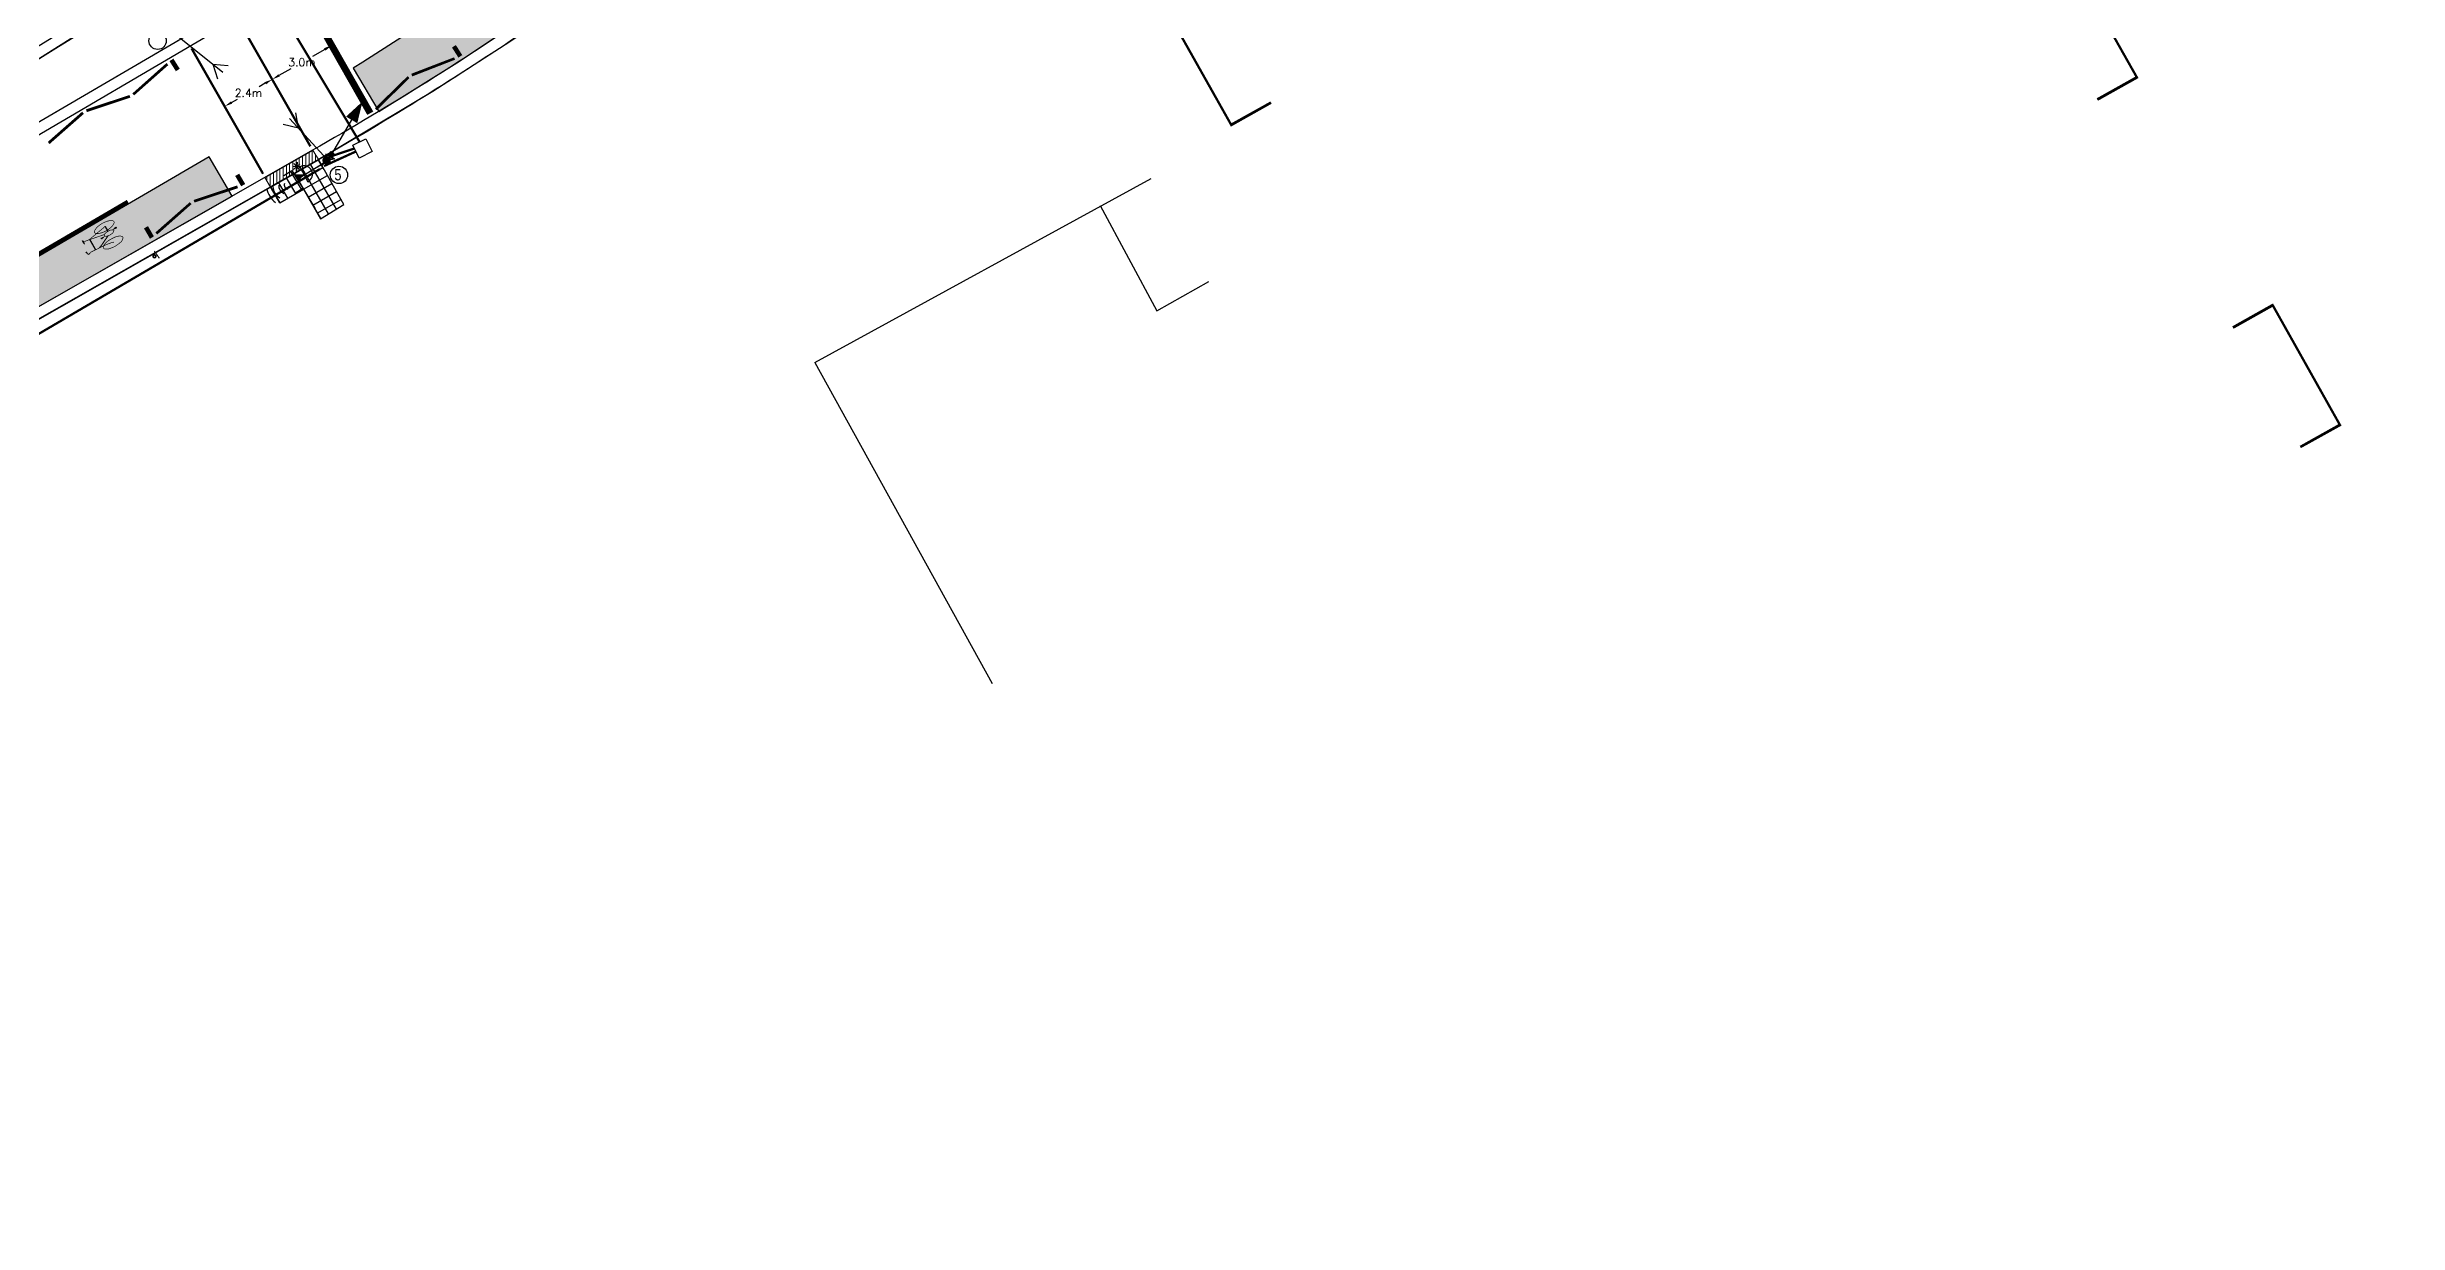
# Model space of a CAD drawing. Header units: metres. Extents: x 375221 to 375761, y 165693 to 166053.
# Drawn here: x 375447 to 375549.8, y 165797.9 to 165849.4 of the extents above; entities that cross this region are included whole.
import ezdxf

# ---------------------------------------------------------------- set-up
doc = ezdxf.new("R2010")
doc.units = ezdxf.units.M
for name, pattern in [('$0$DUCT1', [2, 1, -0.5, 0, -0.5]), ('1010', [2, 1, -1]), ('1055', [0.6, 0.1, -0.5]), ('DUCT1', [2, 1, -0.5, 0, -0.5]), ('ZIGZAG', [2, 1, 0, 1])]:
    doc.linetypes.add(name, pattern=pattern)
for name, color, linetype in [('$03 Coloured surfacing', 41, 'Continuous'), ('$03 Dimensions', 7, 'Continuous'), ('$03 DUCTS', 4, 'DUCT1'), ('$03 Existing traffic signal equipment', 3, 'Continuous'), ('$03 Proposed kerbs', 7, 'Continuous'), ('$03 Roadmarkings', 7, 'Continuous'), ('$03 STUDS & ZIG ZAGS', 7, 'Continuous'), ('$03 Tactiles', 1, 'Continuous'), ('$03 Traffic signs', 7, 'Continuous'), ('1Kerbing', 7, 'Continuous'), ('BUILDING', 8, 'Continuous'), ('Pole Numbers', 160, 'Continuous'), ('RoadMarkings -Signs', 7, 'Continuous'), ('SETOUT', 5, 'Continuous'), ('SIGNALS', 140, 'Continuous'), ('VIEW', 8, 'Continuous')]:
    doc.layers.add(name, color=color, linetype=linetype)
doc.styles.add('ROMANS', font='romans__.ttf')
doc.styles.get("Standard").update_dxf_attribs({"font": 'arial.ttf'})
doc.styles.add('x-signals DS SRM TEMP$0$x-signals$0$STANDARD', font='txt')
doc.dimstyles.new('$0$STANDARD', dxfattribs={"dimtxt": 0.35, "dimasz": 0.35, "dimexe": 0.18, "dimexo": 0.0625, "dimgap": 0.09, "dimtad": 0, "dimtih": 1, "dimtoh": 1, "dimdec": 1, "dimzin": 0, "dimdsep": 46, "dimtxsty": 'ROMANS', "dimcen": 0.09, "dimclrd": 256, "dimclre": 256, "dimclrt": 256, "dimadec": 0, "dimazin": 0, "dimtfac": 1, "dimtdec": 1, "dimtofl": 0, "dimtmove": 0, "dimatfit": 3, "dimfxl": 1, "dimtolj": 1, "dimtzin": 0, "dimlwd": -1, "dimlwe": -1, "dimarcsym": 0})
pattern_1 = [(90, (375301.16046, 165714.78292), (-0.14142141, 3e-17), [])]
pattern_2 = [(37.5, (375301.16032, 165714.7831), (-0.0160003, 0.4894134), [0, -0.38608014, 0, -0.43180016, 0, -0.41275015]), (7.5, (375301.1603, 165714.7831), (0.4495234, 0.7168254), [0, -0.2082801, 0, -0.3479801, 0, -0.13335005]), (327.5, (375300.8479, 165714.7831), (0.79099266, 0.0014372), [0, -0.12700005, 0, -0.4572002, 0, -0.5969002]), (317.5, (375300.8479, 165714.7831), (0.7635567, 0.2229294), [0, -0.0635, 0, -0.2997201, 0, -0.3429001])]

# ---------------------------------------------------------------- blocks, each defined once
blk = doc.blocks.new('*D16')
at = {"layer": '$03 Dimensions', "linetype": 'Continuous', "transparency": 16777216}
for p, q in [((375456.51, 165847.81), (375456.24, 165847.66)), ((375456.9, 165847.83), (375456.72, 165848.14)), ((375454.82, 165846.64), (375454.64, 165846.96)), ((375455.03, 165846.97), (375455.3, 165847.12))]:
    blk.add_line(p, q, dxfattribs=at)
for points in [[(375456.48, 165847.86), (375456.54, 165847.76), (375456.81, 165847.98)], [(375455.01, 165847.02), (375455.06, 165846.92), (375454.73, 165846.8)]]:
    blk.add_solid(points, dxfattribs=at)
at = {"layer": 'DEFPOINTS', "color": 0, "linetype": 'Continuous', "transparency": 16777216}
for p in [(375456.81, 165847.98), (375456.93, 165847.77), (375454.85, 165846.59)]:
    blk.add_point(p, dxfattribs=at)
at = {"layer": '$03 Dimensions', "linetype": 'Continuous', "transparency": 16777216, "insert": (375455.77, 165847.39), "char_height": 0.35, "attachment_point": 5, "style": 'ROMANS'}
blk.add_mtext('\\A1;2.4m', dxfattribs=at)
blk = doc.blocks.new('*D17')
at = {"layer": '$03 Dimensions', "linetype": 'Continuous', "transparency": 16777216}
for p, q in [((375459.11, 165849.29), (375458.58, 165848.99)), ((375459.39, 165849.52), (375459.33, 165849.62)), ((375456.9, 165847.83), (375456.72, 165848.14)), ((375457.11, 165848.16), (375457.64, 165848.46))]:
    blk.add_line(p, q, dxfattribs=at)
for points in [[(375459.08, 165849.35), (375459.14, 165849.24), (375459.42, 165849.47)], [(375457.09, 165848.21), (375457.14, 165848.11), (375456.81, 165847.98)]]:
    blk.add_solid(points, dxfattribs=at)
at = {"layer": 'DEFPOINTS', "color": 0, "linetype": 'Continuous', "transparency": 16777216}
for p in [(375459.42, 165849.47), (375459.42, 165849.47), (375456.93, 165847.77)]:
    blk.add_point(p, dxfattribs=at)
at = {"layer": '$03 Dimensions', "linetype": 'Continuous', "transparency": 16777216, "insert": (375458.11, 165848.73), "char_height": 0.35, "attachment_point": 5, "style": 'ROMANS'}
blk.add_mtext('\\A1;3.0m', dxfattribs=at)
blk = doc.blocks.new('ZIGBLIP')
at = {"linetype": 'ZIGZAG', "const_width": 0.2}
blk.add_lwpolyline([(-0.45, -0.25), (0.05, -0.25)], dxfattribs=at)
blk = doc.blocks.new('ZAGBLIP')
at = {"linetype": 'ZIGZAG', "const_width": 0.2}
blk.add_lwpolyline([(0.45, -0.25), (-0.05, -0.25)], dxfattribs=at)
blk = doc.blocks.new('1057m')
at = {"color": 0}
blk.add_line((-0.09, 0.61), (-0.06, 0.56), dxfattribs=at)
for points, const_width in [([(-0.44, 0.46), (-0.42, 0.52), (-0.4, 0.59), (-0.39, 0.66), (-0.38, 0.72), (-0.37, 0.79), (-0.36, 0.86), (-0.36, 0.93), (-0.35, 0.99), (-0.35, 1.06), (-0.34, 1.13), (-0.34, 1.2), (-0.34, 1.25), (-0.34, 1.3), (-0.33, 1.34), (-0.33, 1.36), (-0.33, 1.37)], 0.0301), ([(-0.33, 1.33), (0.16, 1.33)], 0.0602), ([(-0.29, 1.01), (-0.33, 1.1)], 0.0482), ([(-0.33, 1.37), (-0.32, 1.58)], 0.0301), ([(-0.3, 1.09), (-0.33, 1.15)], 0.012), ([(-0.33, 1.12), (-0.33, 1.13)], 0.012), ([(-0.32, 1.11), (-0.33, 1.12)], 0.0181), ([(-0.08, 0.58), (-0.29, 1.01)], 0.0476), ([(0.06, 0.67), (0.18, 1.33)], 0.0301), ([(0.16, 1.34), (0.18, 1.34)], 0.0301), ([(0.18, 1.33), (0.18, 1.37)], 0.0181), ([(0.19, 1.36), (0.22, 1.58)], 0.0301), ([(0.34, 0.52), (0.19, 1.35)], 0.0301), ([(0.19, 1.33), (0.19, 1.37)], 0.0181), ([(-0.08, 0.58), (-0.29, 1.01)], 0.0181), ([(-0.09, 0.58), (-0.08, 0.53)], 0.0181), ([(-0.03, 0.76), (-0.03, 0.85)], 0.0602), ([(-0.05, 0.85), (-0.04, 0.85), (-0.04, 0.86), (-0.03, 0.86), (-0.02, 0.85), (-0.02, 0.85)], 0.0181), ([(-0.01, 0.7), (-0.04, 0.78)], 0.0274), ([(0.05, 0.22), (0.07, 0.17)], 0.0274), ([(0.07, 0.18), (0.07, 0.09)], 0.0602), ([(0.06, 0.09), (0.07, 0.08), (0.08, 0.08), (0.08, 0.09), (0.09, 0.1)], 0.0181), ([(0.1, 0.46), (0.34, 0.46)], 0.0602), ([(0.34, 0.52), (0.36, 0.46)], 0.0301), ([(0.36, 0.46), (0.34, 0.43)], 0.0181)]:
    blk.add_lwpolyline(points, dxfattribs=dict(at, const_width=const_width))
for points in [[(-0.32, 1.59, 0.0301, 0.0317, 0), (-0.33, 1.6, 0.0317, 0.0331, 0), (-0.33, 1.61, 0.0331, 0.0343, 0), (-0.34, 1.62, 0.0343, 0.0354, 0), (-0.34, 1.63, 0.0354, 0.0364, 0), (-0.34, 1.64, 0.0364, 0.0372, 0), (-0.35, 1.65, 0.0372, 0.038, 0), (-0.35, 1.65, 0.038, 0.0387, 0), (-0.35, 1.66, 0.0387, 0.0393, 0), (-0.35, 1.66, 0.0393, 0.0399, 0), (-0.36, 1.67, 0.0399, 0.0405, 0), (-0.36, 1.68, 0.0405, 0.0411, 0), (-0.35, 1.68, 0.0411, 0.0417, 0), (-0.35, 1.69, 0.0417, 0.0424, 0), (-0.35, 1.69, 0.0424, 0.0432, 0), (-0.34, 1.7, 0.0432, 0.0441, 0), (-0.34, 1.7, 0.0441, 0.0451, 0), (-0.33, 1.71, 0.0451, 0.0464, 0), (-0.32, 1.72, 0.0464, 0.0478, 0), (-0.31, 1.72, 0.0478, 0.0496, 0), (-0.29, 1.73, 0.0496, 0.0516, 0), (-0.27, 1.73, 0.0516, 0.054, 0), (-0.25, 1.73, 0.054, 0.0569, 0), (-0.23, 1.74, 0.0569, 0.0602, 0), (-0.2, 1.74, 0.0602, 0.0602, 0)], [(0.11, 1.63, 0.0301, 0.0903, 0), (0.25, 1.63, 0.0903, 0.0301, 0), (0.31, 1.65, 0.0301, 0.0301, 0)]]:
    blk.add_lwpolyline(points, format="xyseb", dxfattribs=at)
at = {"color": 0, "const_width": 0.0301}
for points in [[(-0.44, 1, 0.213749), (-0.49, 0.97, 0.093897), (-0.57, 0.85, 0.050566), (-0.6, 0.71, 0.037992), (-0.62, 0.51, 0.037992), (-0.6, 0.31, 0.050566), (-0.57, 0.16, 0.093897), (-0.49, 0.05, 0.213749), (-0.44, 0.02, 0.213749), (-0.38, 0.05, 0.093897), (-0.31, 0.16, 0.050566), (-0.27, 0.31, 0.037992), (-0.26, 0.51, 0.037992), (-0.27, 0.71, 0.050566), (-0.31, 0.85, 0.093897), (-0.38, 0.97, 0.213749)], [(0.01, 0.7, 0.211848), (-0.01, 0.68, 0.094525), (-0.05, 0.63, 0.051213), (-0.07, 0.55, 0.038544), (-0.08, 0.46, 0.038544), (-0.07, 0.36, 0.051213), (-0.05, 0.29, 0.094525), (-0.01, 0.23, 0.211848), (0.01, 0.22, 0.211848), (0.04, 0.23, 0.094525), (0.08, 0.29, 0.051213), (0.1, 0.36, 0.038544), (0.1, 0.46, 0.038544), (0.1, 0.55, 0.051213), (0.08, 0.63, 0.094525), (0.04, 0.68, 0.211848)], [(0.34, 1, 0.213749), (0.29, 0.97, 0.093897), (0.22, 0.85, 0.050566), (0.18, 0.71, 0.037992), (0.16, 0.51, 0.037992), (0.18, 0.31, 0.050566), (0.22, 0.16, 0.093897), (0.29, 0.05, 0.213749), (0.34, 0.02, 0.213749), (0.4, 0.05, 0.093897), (0.47, 0.16, 0.050566), (0.51, 0.31, 0.037992), (0.53, 0.51, 0.037992), (0.51, 0.71, 0.050566), (0.47, 0.85, 0.093897), (0.4, 0.97, 0.213749)]]:
    blk.add_lwpolyline(points, format="xyb", close=True, dxfattribs=at)
at = {"color": 0}
for points in [[(-0.06, 0.85), (-0.05, 0.85), (-0.05, 0.85), (-0.05, 0.85), (-0.05, 0.86), (-0.05, 0.86), (-0.05, 0.86), (-0.05, 0.86), (-0.05, 0.86), (-0.05, 0.86), (-0.05, 0.86), (-0.05, 0.86), (-0.04, 0.86), (-0.04, 0.86), (-0.04, 0.86), (-0.04, 0.87), (-0.04, 0.87), (-0.04, 0.87), (-0.04, 0.87), (-0.04, 0.87), (-0.04, 0.87), (-0.04, 0.87), (-0.04, 0.87), (-0.04, 0.87), (-0.03, 0.87), (-0.03, 0.87), (-0.03, 0.87), (-0.03, 0.87), (-0.03, 0.87), (-0.03, 0.87), (-0.03, 0.87), (-0.03, 0.87), (-0.03, 0.87), (-0.03, 0.87), (-0.03, 0.87), (-0.03, 0.87), (-0.02, 0.87), (-0.02, 0.87), (-0.02, 0.86), (-0.02, 0.86), (-0.02, 0.86), (-0.02, 0.86), (-0.02, 0.86), (-0.02, 0.86), (-0.02, 0.86), (-0.02, 0.86), (-0.02, 0.86), (-0.02, 0.86), (-0.02, 0.86), (-0.02, 0.86), (-0.02, 0.86), (-0.02, 0.86), (-0.02, 0.85), (-0.02, 0.85), (-0.01, 0.85), (-0.01, 0.85), (-0.01, 0.85)], [(0.05, 0.09), (0.05, 0.09), (0.05, 0.09), (0.05, 0.08), (0.06, 0.08), (0.06, 0.08), (0.06, 0.08), (0.06, 0.07), (0.06, 0.07), (0.06, 0.07), (0.06, 0.07), (0.06, 0.07), (0.07, 0.07), (0.07, 0.07), (0.07, 0.07), (0.07, 0.07), (0.07, 0.06), (0.07, 0.06), (0.07, 0.06), (0.07, 0.06), (0.07, 0.06), (0.07, 0.06), (0.07, 0.06), (0.08, 0.06), (0.08, 0.06), (0.08, 0.06), (0.08, 0.06), (0.08, 0.07), (0.08, 0.07), (0.08, 0.07), (0.08, 0.07), (0.08, 0.07), (0.09, 0.07), (0.09, 0.07), (0.09, 0.08), (0.09, 0.08), (0.09, 0.08), (0.09, 0.08), (0.09, 0.09), (0.1, 0.09), (0.1, 0.09)]]:
    blk.add_lwpolyline(points, dxfattribs=at)
for points in [[(-0.06, 0.85), (-0.05, 0.85), (-0.05, 0.86), (-0.04, 0.87)], [(0.05, 0.09), (0.05, 0.08), (0.06, 0.07), (0.07, 0.06)], [(0.06, 0.07), (0.07, 0.06), (0.08, 0.06), (0.08, 0.07)]]:
    blk.add_solid(points, dxfattribs=at)
blk = doc.blocks.new('Traffic sign')
at = {"layer": '$03 Traffic signs', "linetype": 'Continuous', "const_width": 0.075}
blk.add_lwpolyline([(-0.06, 0, 1), (0.06, 0, 1)], format="xyb", close=True, dxfattribs=at)
at = {"layer": '$03 Traffic signs', "linetype": 'Continuous', "const_width": 0.05}
blk.add_lwpolyline([(0.03, 0.23), (0.2, -0.12)], dxfattribs=at)
blk = doc.blocks.new('pole')
at = {"const_width": 0.25}
blk.add_lwpolyline([(-0.12, 0, 1), (0.12, 0, 1)], format="xyb", close=True, dxfattribs=at)
at = {"layer": 'SETOUT', "const_width": 0.125}
blk.add_lwpolyline([(-0.06, 0, 1), (0.06, 0, 1)], format="xyb", close=True, dxfattribs=at)
at = {"layer": 'VIEW'}
blk.add_lwpolyline([(-0.03, 0.04), (-0.05, 0), (-0.03, -0.04), (0.03, -0.04), (0.05, 0), (0.03, 0.04)], close=True, dxfattribs=at)
blk = doc.blocks.new('HD001P')
at = {"linetype": 'Continuous'}
blk.add_line((0, 2.75), (0, 0), dxfattribs=at)
blk.add_solid([(0.38, 2.75), (-0.38, 2.75), (0, 4)], dxfattribs=at)
at = {"layer": 'VIEW', "color": 1, "linetype": 'Continuous', "extrusion": (0, 1, 0), "const_width": 0.1, "elevation": 0.27}
blk.add_lwpolyline([(0.05, 2.94, 1), (-0.05, 2.94, 1)], format="xyb", close=True, dxfattribs=at)
at = {"layer": 'VIEW', "color": 2, "linetype": 'Continuous', "extrusion": (0, 1, 0), "const_width": 0.1, "elevation": 0.27}
blk.add_lwpolyline([(0.05, 2.62, 1), (-0.05, 2.62, 1)], format="xyb", close=True, dxfattribs=at)
at = {"layer": 'VIEW', "color": 3, "linetype": 'Continuous', "extrusion": (0, 1, 0), "const_width": 0.1, "elevation": 0.27}
blk.add_lwpolyline([(0.05, 2.3, 1), (-0.05, 2.3, 1)], format="xyb", close=True, dxfattribs=at)
at = {"layer": 'VIEW', "color": 7, "linetype": 'Continuous'}
for points in [[(-0.2, 0.27, 2.1), (-0.29, 0.27, 2.1), (-0.29, 0.27, 3.2), (-0.2, 0.27, 3.2)], [(0.29, 0.27, 2.1), (0.2, 0.27, 2.1), (0.2, 0.27, 3.2), (0.29, 0.27, 3.2)]]:
    blk.add_3dface(points, dxfattribs=at)
at = {"layer": 'VIEW', "linetype": 'Continuous'}
for points in [[(0.2, 0.27, 2.1), (-0.2, 0.27, 2.1), (-0.2, 0.27, 3.2), (0.2, 0.27, 3.2)], [(-0.2, 0.21, 2.1), (-0.2, 0.27, 2.1), (-0.2, 0.27, 3.2), (-0.2, 0.21, 3.2)], [(-0.03, 0.12, 2.1), (-0.03, 0.27, 2.1), (-0.2, 0.27, 2.1), (-0.2, 0.21, 2.1)], [(-0.03, 0.12, 3.2), (-0.03, 0.27, 3.2), (-0.2, 0.27, 3.2), (-0.2, 0.21, 3.2)], [(-0.2, 0.21, 2.1), (-0.03, 0.12, 2.1), (-0.03, 0.12, 3.2), (-0.2, 0.21, 3.2)], [(0.03, 0.27, 2.1), (0.03, 0.12, 2.1), (-0.03, 0.12, 2.1), (-0.03, 0.27, 2.1)], [(0.03, 0.27, 3.2), (0.03, 0.12, 3.2), (-0.03, 0.12, 3.2), (-0.03, 0.27, 3.2)], [(-0.03, 0.12, 2.1), (0.03, 0.12, 2.1), (0.03, 0.12, 3.2), (-0.03, 0.12, 3.2)], [(0.2, 0.21, 2.1), (0.2, 0.27, 2.1), (0.03, 0.27, 2.1), (0.03, 0.12, 2.1)], [(0.2, 0.21, 3.2), (0.2, 0.27, 3.2), (0.03, 0.27, 3.2), (0.03, 0.12, 3.2)], [(0.03, 0.12, 2.1), (0.2, 0.21, 2.1), (0.2, 0.21, 3.2), (0.03, 0.12, 3.2)], [(0.2, 0.21, 2.1), (0.2, 0.27, 2.1), (0.2, 0.27, 3.2), (0.2, 0.21, 3.2)]]:
    blk.add_3dface(points, dxfattribs=at)
mesh = blk.add_polymesh((13, 3), dxfattribs=at)
for k, corner in enumerate([(0.11, 0.27, 2.88), (0.11, 0.39, 2.88), (0.11, 0.52, 2.88), (0.12, 0.27, 2.92), (0.12, 0.39, 2.92), (0.12, 0.52, 2.92), (0.12, 0.27, 2.96), (0.12, 0.39, 2.96), (0.12, 0.52, 2.96), (0.11, 0.27, 3), (0.11, 0.39, 3), (0.11, 0.52, 3), (0.08, 0.27, 3.04), (0.08, 0.39, 3.04), (0.08, 0.52, 3.04), (0.04, 0.27, 3.06), (0.04, 0.39, 3.06), (0.04, 0.52, 3.06), (0, 0.27, 3.06), (0, 0.39, 3.06), (0, 0.52, 3.06), (-0.04, 0.27, 3.06), (-0.04, 0.39, 3.06), (-0.04, 0.52, 3.06), (-0.08, 0.27, 3.04), (-0.08, 0.39, 3.04), (-0.08, 0.52, 3.04), (-0.11, 0.27, 3), (-0.11, 0.39, 3), (-0.11, 0.52, 3), (-0.12, 0.27, 2.96), (-0.12, 0.39, 2.96), (-0.12, 0.52, 2.96), (-0.12, 0.27, 2.92), (-0.12, 0.39, 2.92), (-0.12, 0.52, 2.92), (-0.11, 0.27, 2.88), (-0.11, 0.39, 2.88), (-0.11, 0.52, 2.88)]):
    mesh.set_mesh_vertex(divmod(k, 3), corner)
mesh = blk.add_polymesh((13, 3), dxfattribs=at)
for k, corner in enumerate([(0.11, 0.27, 2.56), (0.11, 0.39, 2.56), (0.11, 0.52, 2.56), (0.12, 0.27, 2.6), (0.12, 0.39, 2.6), (0.12, 0.52, 2.6), (0.12, 0.27, 2.64), (0.12, 0.39, 2.64), (0.12, 0.52, 2.64), (0.11, 0.27, 2.68), (0.11, 0.39, 2.68), (0.11, 0.52, 2.68), (0.08, 0.27, 2.72), (0.08, 0.39, 2.72), (0.08, 0.52, 2.72), (0.04, 0.27, 2.74), (0.04, 0.39, 2.74), (0.04, 0.52, 2.74), (0, 0.27, 2.75), (0, 0.39, 2.75), (0, 0.52, 2.75), (-0.04, 0.27, 2.74), (-0.04, 0.39, 2.74), (-0.04, 0.52, 2.74), (-0.08, 0.27, 2.72), (-0.08, 0.39, 2.72), (-0.08, 0.52, 2.72), (-0.11, 0.27, 2.68), (-0.11, 0.39, 2.68), (-0.11, 0.52, 2.68), (-0.12, 0.27, 2.64), (-0.12, 0.39, 2.64), (-0.12, 0.52, 2.64), (-0.12, 0.27, 2.6), (-0.12, 0.39, 2.6), (-0.12, 0.52, 2.6), (-0.11, 0.27, 2.56), (-0.11, 0.39, 2.56), (-0.11, 0.52, 2.56)]):
    mesh.set_mesh_vertex(divmod(k, 3), corner)
mesh = blk.add_polymesh((13, 3), dxfattribs=at)
for k, corner in enumerate([(0.11, 0.27, 2.24), (0.11, 0.39, 2.24), (0.11, 0.52, 2.24), (0.12, 0.27, 2.28), (0.12, 0.39, 2.28), (0.12, 0.52, 2.28), (0.12, 0.27, 2.32), (0.12, 0.39, 2.32), (0.12, 0.52, 2.32), (0.11, 0.27, 2.36), (0.11, 0.39, 2.36), (0.11, 0.52, 2.36), (0.08, 0.27, 2.4), (0.08, 0.39, 2.4), (0.08, 0.52, 2.4), (0.04, 0.27, 2.42), (0.04, 0.39, 2.42), (0.04, 0.52, 2.42), (0, 0.27, 2.42), (0, 0.39, 2.42), (0, 0.52, 2.42), (-0.04, 0.27, 2.42), (-0.04, 0.39, 2.42), (-0.04, 0.52, 2.42), (-0.08, 0.27, 2.4), (-0.08, 0.39, 2.4), (-0.08, 0.52, 2.4), (-0.11, 0.27, 2.36), (-0.11, 0.39, 2.36), (-0.11, 0.52, 2.36), (-0.12, 0.27, 2.32), (-0.12, 0.39, 2.32), (-0.12, 0.52, 2.32), (-0.12, 0.27, 2.28), (-0.12, 0.39, 2.28), (-0.12, 0.52, 2.28), (-0.11, 0.27, 2.24), (-0.11, 0.39, 2.24), (-0.11, 0.52, 2.24)]):
    mesh.set_mesh_vertex(divmod(k, 3), corner)
blk = doc.blocks.new('x-signals DS SRM TEMP$0$Xref-Ambury Puffin$0$irdet')
at = {"layer": 'SIGNALS', "linetype": 'Continuous'}
for p, q in [((0, 2.5), (-0.5, 3.25)), ((0, 2.5), (0.5, 3.25)), ((0, 0), (0, 3.25))]:
    blk.add_line(p, q, dxfattribs=at)
blk.add_solid([(0.03, -0.07, 3.3), (0.03, 0.12, 3.3), (-0.03, -0.07, 3.3), (-0.03, 0.12, 3.3)], dxfattribs=at)
blk = doc.blocks.new('x-signals DS SRM TEMP$0$x-signals$0$HD082')
at = {"layer": 'SIGNALS', "extrusion": (1.22461e-16, 1, 6.12303e-17)}
h = blk.add_hatch(dxfattribs=at)
h.set_pattern_fill('ANSI37', color=256, scale=0.0015, angle=45, style=0)
h.set_pattern_definition([(90, (-0.658144, 0.99967), (-0.0047625, 4e-19), []), (180, (-0.658144, 0.99967), (-4e-19, -0.0047625), [])])
h.paths.add_polyline_path([(0.03, 1.15), (0.05, 1.15), (0.02, 1.21), (0.01, 1.25), (0.03, 1.25), (0.03, 1.24), (0.03, 1.23), (0.03, 1.22), (0.04, 1.22), (0.04, 1.22), (0.04, 1.22), (0.04, 1.24), (0.03, 1.25), (0.03, 1.26), (0.01, 1.27), (0.01, 1.27), (0.01, 1.27), (0.01, 1.28), (0.01, 1.28), (0.01, 1.29), (0.01, 1.3), (0.01, 1.3), (0, 1.3), (-0.01, 1.3), (-0.01, 1.29), (-0.01, 1.29), (-0.01, 1.28), (-0.01, 1.28), (-0.01, 1.27), (-0.01, 1.27), (-0.01, 1.27), (-0.02, 1.27), (-0.02, 1.26), (-0.03, 1.25), (-0.04, 1.24), (-0.04, 1.23), (-0.05, 1.23), (-0.06, 1.23), (-0.06, 1.22), (-0.05, 1.22), (-0.03, 1.23), (-0.02, 1.24), (-0.01, 1.22), (-0.05, 1.16), (-0.05, 1.16), (-0.04, 1.15), (-0.02, 1.17), (0, 1.2), (0.03, 1.15)])
at = {"layer": 'SIGNALS', "extrusion": (-1.22461e-16, 1, 6.12303e-17)}
h = blk.add_hatch(dxfattribs=at)
h.set_pattern_fill('ANSI37', color=256, scale=0.0015, angle=45, style=0)
h.set_pattern_definition([(90, (0.125, 1), (0.0047625, 4e-19), []), (7e-15, (0.125, 1), (4e-19, -0.0047625), [])])
h.paths.add_polyline_path([(0, 1.48), (0, 1.48), (0.01, 1.47), (0.01, 1.47), (0.01, 1.46), (0, 1.45), (0.03, 1.45), (0.03, 1.44), (0.04, 1.43), (0.04, 1.42), (0.04, 1.41), (0.04, 1.41), (0.03, 1.39), (0.03, 1.38), (0.02, 1.39), (0.03, 1.41), (0.02, 1.43), (0.02, 1.4), (0.02, 1.39), (0.03, 1.33), (0.04, 1.32), (0.02, 1.32), (0, 1.38), (-0.02, 1.32), (-0.04, 1.32), (-0.03, 1.33), (-0.02, 1.39), (-0.02, 1.4), (-0.02, 1.43), (-0.03, 1.41), (-0.02, 1.39), (-0.03, 1.38), (-0.03, 1.39), (-0.04, 1.41), (-0.04, 1.41), (-0.04, 1.42), (-0.04, 1.43), (-0.03, 1.44), (-0.03, 1.45), (0, 1.45), (-0.01, 1.46), (-0.01, 1.47), (-0.01, 1.47), (0, 1.48)])
at = {"layer": 'SIGNALS', "extrusion": (1.22461e-16, 1, 6.12303e-17)}
h = blk.add_hatch(dxfattribs=at)
h.set_pattern_fill('ANSI37', color=256, scale=0.0015, angle=45, style=0)
h.set_pattern_definition([(90, (-0.125, 1), (-0.0047625, 4e-19), []), (180, (-0.125, 1), (-4e-19, -0.0047625), [])])
h.paths.add_polyline_path([(-0.02, 1.04), (0.02, 1.04), (0.02, 1.08), (-0.02, 1.08)])
at = {"layer": 'SIGNALS', "linetype": 'Continuous'}
for p, q in [((0.5, 1.5), (-0.5, 1.5)), ((0, 1), (0, 0))]:
    blk.add_line(p, q, dxfattribs=at)
at = {"layer": 'SIGNALS', "extrusion": (1.22461e-16, 1, 6.12303e-17), "elevation": 0.26, "flags": 128}
blk.add_lwpolyline([(0.03, 1.15), (0.05, 1.15), (0.02, 1.21), (0.01, 1.25), (0.03, 1.25), (0.03, 1.24), (0.03, 1.23), (0.03, 1.22), (0.04, 1.22), (0.04, 1.22), (0.04, 1.22), (0.04, 1.24), (0.03, 1.25), (0.03, 1.26), (0.01, 1.27), (0.01, 1.27), (0.01, 1.27), (0.01, 1.28), (0.01, 1.28), (0.01, 1.29), (0.01, 1.3), (0.01, 1.3), (0, 1.3), (-0.01, 1.3), (-0.01, 1.29), (-0.01, 1.29), (-0.01, 1.28), (-0.01, 1.28), (-0.01, 1.27), (-0.01, 1.27), (-0.01, 1.27), (-0.02, 1.27), (-0.02, 1.26), (-0.03, 1.25), (-0.04, 1.24), (-0.04, 1.23), (-0.05, 1.23), (-0.06, 1.23), (-0.06, 1.22), (-0.05, 1.22), (-0.03, 1.23), (-0.02, 1.24), (-0.01, 1.22), (-0.05, 1.16), (-0.05, 1.16), (-0.04, 1.15), (-0.02, 1.17), (0, 1.2), (0.03, 1.15)], close=True, dxfattribs=at)
at = {"layer": 'SIGNALS', "extrusion": (-1.22461e-16, 1, 6.12303e-17), "elevation": 0.26}
blk.add_lwpolyline([(0, 1.48), (0, 1.48), (0.01, 1.47), (0.01, 1.47), (0.01, 1.46), (0, 1.45), (0.03, 1.45), (0.03, 1.44), (0.04, 1.43), (0.04, 1.42), (0.04, 1.41), (0.04, 1.41), (0.03, 1.39), (0.03, 1.38), (0.02, 1.39), (0.03, 1.41), (0.02, 1.43), (0.02, 1.4), (0.02, 1.39), (0.03, 1.33), (0.04, 1.32), (0.02, 1.32), (0, 1.38), (-0.02, 1.32), (-0.04, 1.32), (-0.03, 1.33), (-0.02, 1.39), (-0.02, 1.4), (-0.02, 1.43), (-0.03, 1.41), (-0.02, 1.39), (-0.03, 1.38), (-0.03, 1.39), (-0.04, 1.41), (-0.04, 1.41), (-0.04, 1.42), (-0.04, 1.43), (-0.03, 1.44), (-0.03, 1.45), (0, 1.45), (-0.01, 1.46), (-0.01, 1.47), (-0.01, 1.47), (0, 1.48)], close=True, dxfattribs=at)
at = {"layer": 'SIGNALS', "extrusion": (1.22461e-16, 1, 6.12303e-17), "elevation": 0.26}
for points in [[(-0.03, 1.03), (0.03, 1.03), (0.03, 1.09), (-0.03, 1.09)], [(-0.02, 1.04), (0.02, 1.04), (0.02, 1.08), (-0.02, 1.08)]]:
    blk.add_lwpolyline(points, close=True, dxfattribs=at)
at = {"layer": 'SIGNALS', "linetype": 'Continuous'}
blk.add_arc((0, 1.5), 0.5, 180, 0, dxfattribs=at)
at = {"layer": 'SIGNALS'}
blk.add_solid([(0, 1.5), (0.25, 2), (-0.25, 2)], dxfattribs=at)
at = {"layer": 'SIGNALS', "style": 'x-signals DS SRM TEMP$0$x-signals$0$STANDARD', "flags": 9}
for tag, p in [('SUPPORT', (1, 1.25)), ('CABLE', (1, 0.5)), ('TYPE', (1, 0)), ('FEATURES', (1, 1)), ('HEIGHT', (1, 0.75)), ('PHASE', (1, 0.25)), ('SITE', (1, -0.5)), ('NUM', (1, -0.25)), ('IDENT', (1, -0.75))]:
    blk.add_attdef(tag, p, '', height=0.2, dxfattribs=at)
at = {"layer": 'SIGNALS', "style": 'x-signals DS SRM TEMP$0$x-signals$0$STANDARD', "flags": 3}
blk.add_attdef('SIG', (0, 0), '', height=0.2, rotation=270, dxfattribs=at)
blk = doc.blocks.new('tactknob')
at = {"linetype": 'Continuous'}
for p, q in [((-0.25, 1), (-0.75, 1)), ((-0.32, 0.82), (-0.68, 1.18)), ((-0.68, 0.82), (-0.32, 1.18)), ((-0.5, 0.75), (-0.5, 1.25))]:
    blk.add_line(p, q, dxfattribs=at)
blk = doc.blocks.new('x-signals DS SRM TEMP$0$Xref-Ambury Puffin$0$detect_visual')
at = {"layer": 'SIGNALS', "linetype": 'Continuous'}
for p, q in [((-0.6, 2.42), (-0.6, 1.87)), ((0.6, 1.97), (-0.6, 1.97)), ((0.6, 1.87), (-0.6, 1.87)), ((0, 0), (0, 1.87)), ((0.6, 2.42), (0.6, 1.87))]:
    blk.add_line(p, q, dxfattribs=at)
for centre, radius, start, end in [((0, 2.46), 1.28, 67.7803, 112.2197), ((0, 2.53), 0.862, 63.5703, 116.4297), ((0, 2.53), 0.518, 56.6121, 123.3879), ((0, 2.46), 0.255, 43.0864, 136.9136)]:
    blk.add_arc(centre, radius, start, end, dxfattribs=at)

msp = doc.modelspace()

# ---------------------------------------------------------------- hatches: boundary and pattern name
at = {"layer": '$03 Coloured surfacing', "linetype": 'Continuous', "transparency": 33554559}
h = msp.add_hatch(dxfattribs=at)
h.set_pattern_fill('AR-SAND', color=256, scale=0.01)
h.set_pattern_definition(pattern_2)
h.paths.add_polyline_path([(375460.35, 165848.47), (375461.48, 165846.58), (375464.88, 165848.7), (375468.18, 165850.89), (375470.45, 165852.57), (375472.57, 165854.17), (375475.11, 165856.09), (375478.4, 165858.57), (375480.12, 165859.87), (375482.03, 165861.31), (375480.96, 165863.19), (375477.74, 165860.76), (375473.71, 165857.72), (375471.28, 165855.89), (375467.17, 165852.94), (375464.19, 165850.93), (375460.78, 165848.74)])
h = msp.add_hatch(dxfattribs=at)
h.set_pattern_fill('AR-SAND', color=256, scale=0.01)
h.set_pattern_definition(pattern_2)
h.paths.add_polyline_path([(375443.6, 165838.5), (375434.78, 165833.37), (375432.94, 165832.26), (375433.82, 165830.76), (375434.7, 165831.26), (375450.61, 165840.33), (375455.06, 165842.87), (375454.06, 165844.59)])
at = {"layer": '$03 Tactiles', "linetype": 'Continuous', "transparency": 33554559}
h = msp.add_hatch(dxfattribs=at)
h.set_pattern_fill('NET', color=256, scale=0.126, angle=120)
h.set_pattern_definition([(120, (375458.82847, 165844.46523), (-0.346454, -0.200025), []), (210, (375458.82847, 165844.46523), (0.200025, -0.346454), [])])
h.paths.add_polyline_path([(375458.83, 165844.47), (375456.74, 165843.28), (375457.14, 165842.58), (375458.18, 165843.18), (375458.92, 165841.88), (375459.95, 165842.5)])
at = {"layer": '1Kerbing', "lineweight": 0}
h = msp.add_hatch(dxfattribs=at)
h.set_pattern_fill('JIS_WOOD', color=251, scale=0.2, angle=45)
h.set_pattern_definition(pattern_1)
edge = h.paths.add_edge_path()
edge.add_arc((328611.79, 248466.94), 94979.62, 299.5312803, 299.5403778)
edge.add_line((375440.24, 165833.86), (375440, 165834.28))
edge.add_line((375440, 165834.28), (375436.36, 165832.23))
edge.add_line((375436.36, 165832.23), (375433.04, 165830.34))
edge.add_line((375433.04, 165830.34), (375430.01, 165828.62))
edge.add_line((375430.01, 165828.62), (375427.47, 165827.18))
edge.add_line((375427.47, 165827.18), (375427.34, 165826.72))
edge.add_arc((375426.96, 165826.78), 0.388, 293.8636, 350.3657, ccw=False)
h = msp.add_hatch(dxfattribs=at)
h.set_pattern_fill('JIS_WOOD', color=251, scale=0.2, angle=45)
h.set_pattern_definition(pattern_1)
edge = h.paths.add_edge_path()
edge.add_line((375458.58, 165844.88), (375458.83, 165844.47))
edge.add_line((375456.49, 165843.69), (375458.58, 165844.88))
edge.add_line((375456.49, 165843.69), (375456.74, 165843.27))
edge.add_line((375458.82, 165844.48), (375456.74, 165843.27))

# ---------------------------------------------------------------- linework, layer by layer
at = {"layer": '$03 Coloured surfacing', "linetype": 'Continuous'}
for points in [[(375460.35, 165848.47), (375461.48, 165846.58), (375464.88, 165848.7), (375468.18, 165850.89), (375470.45, 165852.57), (375472.57, 165854.17), (375475.11, 165856.09), (375478.4, 165858.57), (375480.12, 165859.87), (375482.03, 165861.31), (375480.96, 165863.19), (375477.74, 165860.76), (375473.71, 165857.72), (375471.28, 165855.89), (375467.17, 165852.94), (375464.19, 165850.93), (375460.78, 165848.74)], [(375443.6, 165838.5), (375434.78, 165833.37), (375432.94, 165832.26), (375433.82, 165830.76), (375434.7, 165831.26), (375450.61, 165840.33), (375455.06, 165842.87), (375454.06, 165844.59)]]:
    msp.add_lwpolyline(points, close=True, dxfattribs=at)
at = {"layer": '$03 DUCTS', "linetype": 'Continuous', "const_width": 0.1}
msp.add_lwpolyline([(375459.4, 165844.62), (375460.41, 165844.96)], dxfattribs=at)
at = {"layer": '$03 Existing traffic signal equipment', "color": 3, "linetype": '$0$DUCT1', "const_width": 0.1, "flags": 128}
for points in [[(375455.78, 165853.34), (375460.63, 165845.25)], [(375459.08, 165844.19), (375460.48, 165844.83)], [(375458.9, 165844.06), (375437.64, 165831.59)]]:
    msp.add_lwpolyline(points, dxfattribs=at)
at = {"layer": '$03 Existing traffic signal equipment', "color": 3, "linetype": 'Continuous'}
msp.add_lwpolyline([(375460.34, 165845.11), (375460.91, 165845.38), (375461.18, 165844.82), (375460.61, 165844.54)], close=True, dxfattribs=at)
at = {"layer": '$03 Proposed kerbs'}
for points in [[(375538.59, 165915.75, 0.006058), (375519.69, 165901.89), (375506.02, 165891.61), (375484.78, 165875.59, -0.023421), (375445.35, 165848.66, 0.003049), (375442.76, 165847.03)], [(375540.42, 165913.37, 0.006085), (375521.49, 165899.49), (375507.83, 165889.22), (375466.38, 165857.96, -0.031272), (375455.3, 165850.64), (375444.44, 165844.29)], [(375549.78, 165911.15, 0.023104), (375538.38, 165903.58), (375531.88, 165898.82, 0.002061), (375525.55, 165894.09), (375511.89, 165883.82), (375468.57, 165851.15, -0.020981), (375458.58, 165844.88), (375444.84, 165837.04, -0.000931), (375429.23, 165828.15)], [(375474.72, 165867.61, -0.017129), (375445.6, 165848.25, 0.003042), (375443.02, 165846.63)], [(375476.05, 165865.85), (375466.1, 165858.34, -0.031277), (375455.06, 165851.05), (375444.2, 165844.71)], [(375483.85, 165862.07), (375468.85, 165850.76, -0.021), (375458.82, 165844.46), (375445.08, 165836.63, -0.000931), (375429.47, 165827.73)]]:
    msp.add_lwpolyline(points, format="xyb", dxfattribs=at)
at = {"layer": '$03 Roadmarkings', "linetype": '1010', "const_width": 0.1}
for points in [[(375536.63, 165847.11), (375538.36, 165848.08), (375532.47, 165858.5), (375530.73, 165857.52)], [(375536.64, 165847.09), (375538.37, 165848.06), (375532.48, 165858.48), (375530.74, 165857.5)], [(375494.6, 165857.42), (375492.87, 165856.45), (375498.75, 165846), (375500.49, 165846.97)], [(375494.61, 165857.4), (375492.88, 165856.43), (375498.76, 165845.98), (375500.5, 165846.96)], [(375545.51, 165831.9), (375547.24, 165832.87), (375544.3, 165838.11), (375542.56, 165837.13)], [(375545.52, 165831.89), (375547.25, 165832.85), (375544.31, 165838.09), (375542.57, 165837.11)]]:
    msp.add_lwpolyline(points, dxfattribs=at)
at = {"layer": '$03 Roadmarkings', "linetype": 'Continuous', "ltscale": 0.1, "const_width": 0.3}
msp.add_lwpolyline([(375461.1, 165846.5), (375457.93, 165852.08)], dxfattribs=at)
at = {"layer": '$03 Roadmarkings', "linetype": 'Continuous', "const_width": 0.15, "flags": 128}
for points in [[(375450.49, 165842.64), (375443.53, 165838.57, 0.006166), (375432.64, 165832.2, -7.438775)], [(375450.5, 165842.62), (375443.54, 165838.55, 0.006166), (375432.65, 165832.18, -7.438775)]]:
    msp.add_lwpolyline(points, format="xyb", dxfattribs=at)
at = {"layer": '$03 STUDS & ZIG ZAGS', "linetype": '1055', "const_width": 0.1}
for points in [[(375458.48, 165845.05), (375455.38, 165850.49)], [(375453.29, 165849.33), (375456.41, 165843.85)]]:
    msp.add_lwpolyline(points, dxfattribs=at)
at = {"layer": '$03 STUDS & ZIG ZAGS', "linetype": 'ZIGZAG'}
for points, const_width in [([(375464.78, 165848.9), (375462.91, 165848.18)], 0.1), ([(375464.79, 165848.89), (375462.92, 165848.16)], 0.1), ([(375465.03, 165849), (375464.76, 165849.43)], 0.2), ([(375465.04, 165848.99), (375464.77, 165849.41)], 0.2), ([(375452.22, 165848.66), (375450.73, 165847.33)], 0.1), ([(375452.23, 165848.64), (375450.74, 165847.32)], 0.1), ([(375461.34, 165846.69), (375462.77, 165848.09)], 0.1), ([(375461.35, 165846.67), (375462.78, 165848.07)], 0.1), ([(375448.68, 165846.62), (375450.58, 165847.25)], 0.1), ([(375448.69, 165846.6), (375450.59, 165847.23)], 0.1), ([(375448.53, 165846.53), (375447.03, 165845.21)], 0.1), ([(375448.54, 165846.51), (375447.04, 165845.19)], 0.1), ([(375451.74, 165841.25), (375453.24, 165842.57)], 0.1), ([(375451.75, 165841.23), (375453.25, 165842.56)], 0.1), ([(375455.29, 165843.29), (375453.39, 165842.66)], 0.1), ([(375455.3, 165843.27), (375453.4, 165842.64)], 0.1), ([(375451.54, 165841.08), (375451.29, 165841.51)], 0.2), ([(375451.55, 165841.06), (375451.3, 165841.49)], 0.2)]:
    msp.add_lwpolyline(points, dxfattribs=dict(at, const_width=const_width))
at = {"layer": '$03 Tactiles', "linetype": 'Continuous'}
msp.add_lwpolyline([(375458.83, 165844.47), (375456.74, 165843.28), (375457.14, 165842.58), (375458.18, 165843.18), (375458.92, 165841.88), (375459.95, 165842.5)], close=True, dxfattribs=at)
at = {"linetype": '1055', "const_width": 0.1}
for points in [[(375458.47, 165845.07), (375455.37, 165850.51)], [(375453.28, 165849.34), (375456.4, 165843.87)]]:
    msp.add_lwpolyline(points, dxfattribs=at)
for points in [[(375480.54, 165835.59), (375495.25, 165843.65)], [(375493.02, 165842.46), (375495.5, 165837.85), (375497.78, 165839.14)], [(375480.54, 165835.59), (375488.3, 165821.55)]]:
    msp.add_lwpolyline(points)
at = {"layer": '1Kerbing'}
for points in [[(375458.83, 165844.47), (375463.84, 165847.46), (375467.2, 165849.64), (375468.85, 165850.76), (375483.85, 165862.07)], [(375456.49, 165843.69), (375458.59, 165844.88)], [(375440.24, 165833.86), (375456.73, 165843.27)]]:
    msp.add_lwpolyline(points, dxfattribs=at)
at = {"layer": '1Kerbing', "linetype": 'Continuous'}
msp.add_lwpolyline([(375452.99, 165849.84), (375444.2, 165844.71), (375443.02, 165846.63), (375456.4, 165855.09)], dxfattribs=at)
at = {"layer": '1Kerbing', "lineweight": 0}
for points in [[(375458.83, 165844.47), (375458.59, 165844.88)], [(375456.49, 165843.69), (375456.74, 165843.27)], [(375458.83, 165844.46), (375456.74, 165843.27)]]:
    msp.add_lwpolyline(points, dxfattribs=at)
at = {"layer": 'BUILDING', "color": 6}
msp.add_lwpolyline([(375458.18, 165843.18), (375458.67, 165842.35)], dxfattribs=at)
at = {"layer": 'Pole Numbers'}
for centre in [(375451.8, 165849.67), (375459.73, 165843.8)]:
    msp.add_circle(centre, 0.38, dxfattribs=at)

# ---------------------------------------------------------------- block references
at = {"layer": '$03 STUDS & ZIG ZAGS', "linetype": 'ZIGZAG'}
for name, p, rotation in [('ZIGBLIP', (375452.22, 165848.66), 122.1178754486), ('ZIGBLIP', (375452.23, 165848.64), 122.1178754486), ('ZAGBLIP', (375455.29, 165843.29), 120.2629047061371), ('ZAGBLIP', (375455.3, 165843.27), 120.2629047061371)]:
    msp.add_blockref(name, p, dxfattribs=dict(at, rotation=rotation))
at = {"layer": '$03 Traffic signs', "linetype": 'Continuous', "rotation": 8.908547518839612}
msp.add_blockref('Traffic sign', (375451.66, 165840.24), dxfattribs=at)
at = {"layer": 'RoadMarkings -Signs', "rotation": 119.5601684441618}
msp.add_blockref('1057m', (375450.08, 165841.47), dxfattribs=at)
at = {"layer": 'SIGNALS'}
for name, p, xscale, yscale, zscale, rotation in [('x-signals DS SRM TEMP$0$Xref-Ambury Puffin$0$irdet', (375452.74, 165849.83, -2.57), 0.7550325624997803, 0.7550325624997803, 0.7550325624997803, 231.2914879850326), ('HD001P', (375459.24, 165844.43, -0.06), 0.7500000000000001, 0.7500000000000001, 0.7500000000000001, 329.5338929013699), ('x-signals DS SRM TEMP$0$Xref-Ambury Puffin$0$irdet', (375459.23, 165844.46, -2.57), 0.7550325624997802, 0.7550325624997802, 0.7550325624997802, 42.54460264137803), ('x-signals DS SRM TEMP$0$Xref-Ambury Puffin$0$detect_visual', (375459.11, 165844.35, -1.06), 0.7550325625192893, 0.7550325625192893, 0.7550325625192893, 121.7293399221307), ('x-signals DS SRM TEMP$0$x-signals$0$HD082', (375459.19, 165844.36, -0.06), 0.7499999999999996, 0.7499999999999996, 0.7499999999999996, 118.1202243997117), ('tactknob', (375458.2, 165844.94, -0.06), 0.75, 0.75, 0.75, 131.3553525146489)]:
    msp.add_blockref(name, p, dxfattribs=dict(at, xscale=xscale, yscale=yscale, zscale=zscale, rotation=rotation))
at = {"layer": 'SIGNALS', "xscale": 0.75, "yscale": 0.75, "zscale": 0.75}
msp.add_blockref('pole', (375459.19, 165844.44, -0.06), dxfattribs=at)

# ---------------------------------------------------------------- texts
at = {"layer": 'Pole Numbers', "width": 0.8}
msp.add_text('5', height=0.5, dxfattribs=at).set_placement((375459.53, 165843.56, -0.08))

# ---------------------------------------------------------------- dimensions: what is measured, and where the dimension line sits
at = {"layer": '$03 Dimensions', "linetype": 'Continuous'}
dim = msp.add_linear_dim(base=(375459.42, 165849.47), p1=(375456.93, 165847.77), p2=(375459.42, 165849.47), angle=209.6524, dimstyle='$0$STANDARD', override={"dimpost": 'm'}, dxfattribs=at)
dim.commit()
dim.dimension.update_dxf_attribs({"geometry": '*D17', "text_midpoint": (375458.11, 165848.73)})
dim = msp.add_aligned_dim(p1=(375454.85, 165846.59), p2=(375456.93, 165847.77), distance=0.24, dimstyle='$0$STANDARD', override={"dimpost": 'm'}, dxfattribs=at)
dim.commit()
dim.dimension.update_dxf_attribs({"geometry": '*D16', "text_midpoint": (375455.77, 165847.39)})

doc.saveas('drawing.dxf')
